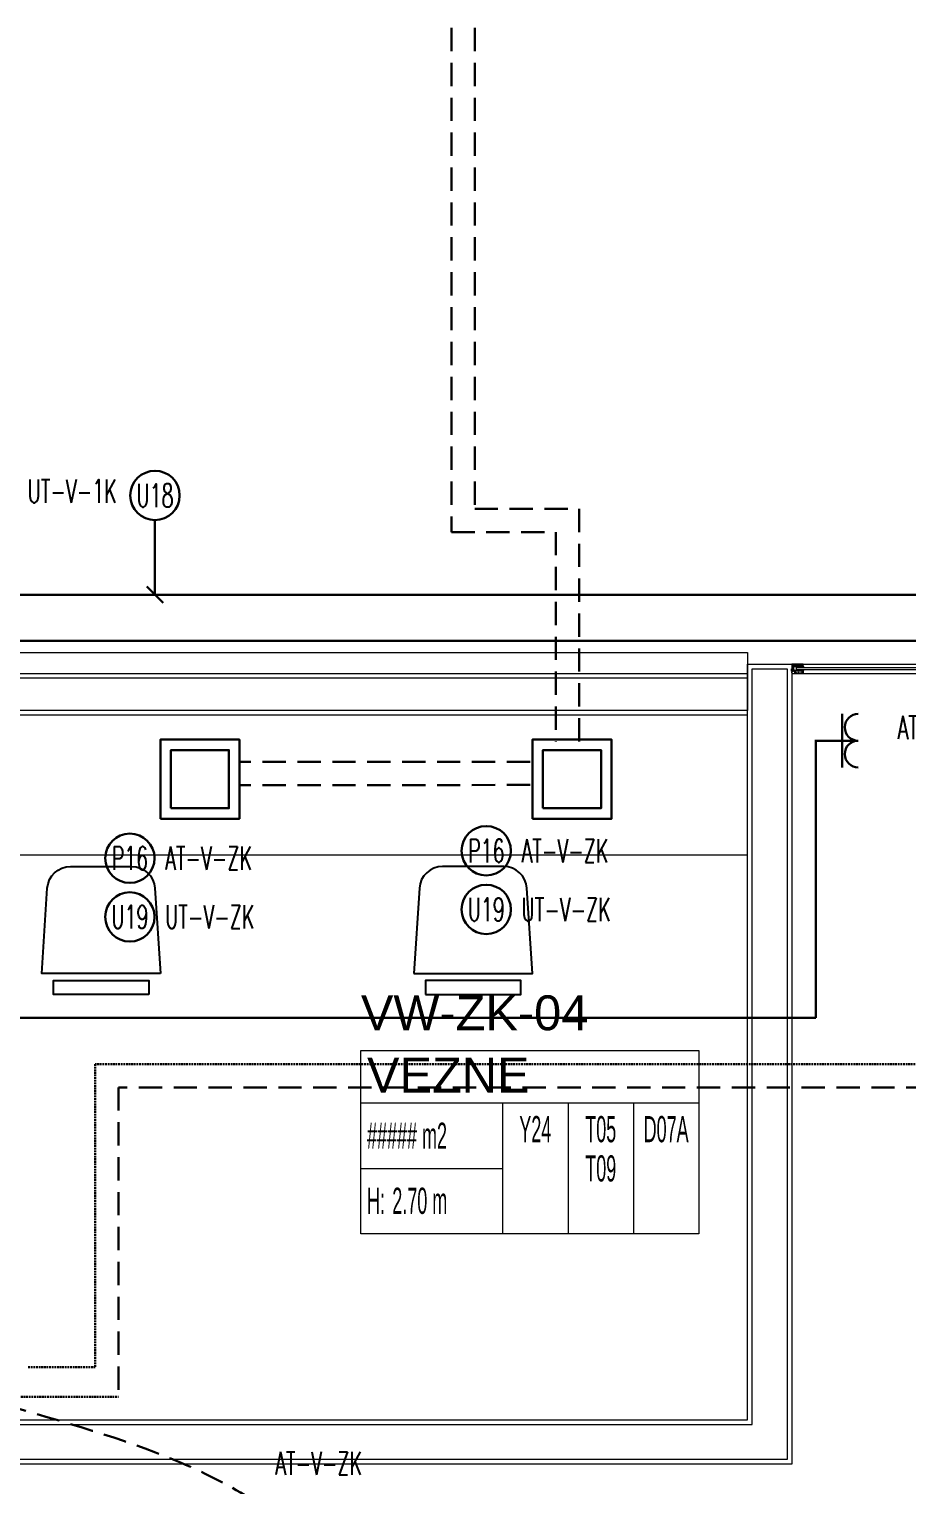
# Model space of a CAD drawing. Extents: x -1439 to 34962, y -872 to 8330.
# Drawn here: x 3705 to 4082, y 1002 to 1627 of the extents above; entities that cross this region are included whole.
import ezdxf
from ezdxf.enums import TextEntityAlignment as Align

# ---------------------------------------------------------------- set-up
doc = ezdxf.new("R2010")
doc.units = 0
doc.linetypes.add('HIDDEN', pattern=[0.375, 0.25, -0.125])
doc.layers.get('0').update_dxf_attribs({"color": 9, "lineweight": 9})
for name, color, linetype, lineweight in [('0 @ 1', 9, 'Continuous', 9), ('00', 9, 'Continuous', 9), ('05', 9, 'Continuous', 9), ('06D', 9, 'Continuous', 9), ('10', 9, 'Continuous', 9), ('12', 9, 'Continuous', 9), ('14', 9, 'Continuous', 9), ('15', 9, 'Continuous', 9), ('21_MAHAL', 9, 'Continuous', 9), ('E-KABLO', 7, 'Continuous', 30), ('E-YAZI', 7, 'Continuous', 30), ('E-ÇİFTLİ PRİZ', 7, 'Continuous', 30)]:
    doc.layers.add(name, color=color, linetype=linetype, lineweight=lineweight)
doc.styles.add('Arial', font='arial.ttf', dxfattribs={"height": 2.5})
doc.styles.add('E-YAZI', font='txttw.shx')
doc.styles.add('MuuM_TEXT-STANDART', font='ARIALN.TTF')
pattern_1 = [(225, (-604.72494, -2171.82614), (-0.0883883476, 0.0883883476), []), (135, (-604.72494, -2171.82614), (0.0883883476, 0.0883883476), [])]

# ---------------------------------------------------------------- blocks, each defined once
blk = doc.blocks.new('m-vw-sandalye')
at = {"lineweight": -3, "ltscale": 0.5}
blk.add_lwpolyline([(-20.5, 0), (20.5, 0), (20.5, -6), (-20.5, -6)], close=True, dxfattribs=at)
blk.add_lwpolyline([(-25.5, -9), (25.5, -9), (23.11, -45.65, -0.395265), (13.13, -55), (-13.13, -55, -0.395265), (-23.11, -45.65)], format="xyb", close=True, dxfattribs=at)
blk = doc.blocks.new('p-birim')
blk.add_lwpolyline([(0, 0), (1, 0), (1, 1), (0, 1)], close=True)
blk = doc.blocks.new('p-strahle-alüminyumdoğramaprofili')
at = {"layer": '10'}
h = blk.add_hatch(dxfattribs=at)
h.set_pattern_fill('NET', color=256, angle=315, style=0)
h.set_pattern_definition(pattern_1)
h.paths.add_polyline_path([(-4.62, 2.65), (-4.68, 2.65), (-4.72, 2.75), (-4.72, 2.8), (-4.69, 2.8), (-4.69, 2.92), (-4.98, 2.92), (-4.98, 2.8), (-4.95, 2.8), (-4.99, 2.65), (-5.08, 2.66), (-5.25, 2.28), (-5.14, 2.28), (-5.14, 2.33), (-4.98, 2.52, 0.2599), (-4.9, 2.28), (-4.66, 2.28, 0.382682)])
h.paths.add_polyline_path([(-4.86, 2.52), (-4.67, 2.52, -2.16717)], flags=16)
h = blk.add_hatch(dxfattribs=at)
h.set_pattern_fill('NET', color=256, angle=315, style=0)
h.set_pattern_definition(pattern_1)
h.paths.add_polyline_path([(-4.62, 0.88), (-4.68, 0.88), (-4.72, 0.77), (-4.72, 0.73), (-4.69, 0.73), (-4.69, 0.6), (-4.98, 0.6), (-4.98, 0.73), (-4.95, 0.73), (-4.99, 0.88), (-5.08, 0.87), (-5.25, 1.24), (-5.14, 1.24), (-5.14, 1.2), (-4.98, 1.01, -0.2599), (-4.9, 1.24), (-4.66, 1.24, -0.382682)])
h.paths.add_polyline_path([(-4.86, 1), (-4.67, 1, 2.16717)], flags=16)
h = blk.add_hatch(dxfattribs=at)
h.set_pattern_fill('NET', color=256, angle=315, style=0)
h.set_pattern_definition([(225, (-608.45214, -2173.53612), (-0.0883883476, 0.0883883476), []), (135, (-608.45214, -2173.53612), (0.0883883476, 0.0883883476), [])])
h.paths.add_polyline_path([(-3.45, 2.28), (-3.45, 2.57), (-4.49, 2.57), (-4.49, 2.28)])
h = blk.add_hatch(dxfattribs=at)
h.set_pattern_fill('NET', color=256, angle=315, style=0)
h.set_pattern_definition([(225, (-608.45214, -2180.04526), (-0.0883883476, 0.0883883476), []), (135, (-608.45214, -2180.04526), (0.0883883476, 0.0883883476), [])])
h.paths.add_polyline_path([(-3.45, 0.93), (-3.45, 1.24), (-4.49, 1.24), (-4.49, 0.93)])
h = blk.add_hatch(dxfattribs=at)
h.set_pattern_fill('NET', color=256, angle=315, style=0)
h.set_pattern_definition([(225, (-629.50454, -2177.58922), (-0.0883883476, 0.0883883476), []), (135, (-629.50454, -2177.58922), (0.0883883476, 0.0883883476), [])])
h.paths.add_polyline_path([(0, 0.68), (0, 1.75), (-0.18, 1.75), (-0.18, 0.68)])
for points in [[(-5.08, 2.66), (-5.25, 2.28)], [(-5.09, 0.88), (-5.25, 1.24)], [(-4.98, 2.52), (-5.14, 2.33), (-5.14, 2.28)], [(-4.98, 1.01), (-5.14, 1.2), (-5.14, 1.24)], [(-4.92, 3.6), (-4.92, 3.16), (-4.61, 3.16), (-4.61, 2.87), (-4.52, 2.87), (-4.62, 2.65), (-4.68, 2.65), (-4.72, 2.75), (-4.72, 2.8), (-4.69, 2.8), (-4.69, 3.05), (-4.98, 3.05), (-4.98, 2.8), (-4.95, 2.8), (-4.99, 2.65), (-5.08, 2.66), (-5.07, 3.76), (-0.11, 3.76)], [(-4.69, 2.92), (-4.98, 2.92)], [(-4.71, 0.6), (-4.98, 0.6)], [(-2.83, 0.2), (-2.67, 0.2), (-2.67, -0.04), (-4.87, -0.04), (-4.87, 0.19), (-4.57, 0.19), (-4.57, 0.73), (-2.67, 0.73)], [(-4.52, 2.87), (-4.49, 2.87), (-4.49, 2.26)], [(-4.49, 0.93), (-4.49, 0.93), (-4.49, 1.26)], [(-3.45, 2.26), (-3.45, 2.57)], [(-3.45, 1.26), (-3.45, 0.93)], [(-2.08, 0.93), (-2.08, 2.57)], [(-0.18, 0.68), (0, 0.68), (0, 1.75)], [(-0.18, 1.75), (0, 1.75)]]:
    blk.add_lwpolyline(points, dxfattribs=at)
for points in [[(-0.18, 2.74), (-0.18, 2.21), (0, 2.21), (0, 2.08), (-0.18, 2.08), (-0.18, 0.43), (0, 0.43), (0, 0), (-0.12, 0), (-0.12, -0.24), (-5.09, -0.24), (-5.09, 0.88), (-4.98, 0.88), (-4.94, 0.7), (-4.99, 0.7), (-4.99, 0.33), (-4.71, 0.33), (-4.71, 0.88), (-4.56, 0.88), (-4.52, 0.93), (-1.28, 0.93), (-1.2, 1.22), (-0.9, 1.22), (-0.9, 0.62), (-0.58, 0.62), (-0.58, 2.74)], [(-2.03, 0.78), (-1.35, 0.78), (-1.35, 0.08), (-1.28, 0.04), (-1.28, -0.04), (-2.09, -0.04), (-2.09, 0.1), (-2.03, 0.15)]]:
    blk.add_lwpolyline(points, close=True, dxfattribs=at)
for points in [[(-0.57, 3.26), (-0.57, 3.62), (-4.89, 3.62), (-4.89, 3.65, 0.561743), (-4.97, 3.66, 0.595966), (-4.92, 3.6, -2.204878)], [(-4.67, 2.52), (-4.86, 2.52, 1)], [(-4.67, 1), (-4.86, 1, -1)], [(-4.61, 2.87), (-4.49, 3.45, -0.833203), (-4.18, 3.44, -0.447088)], [(-4.49, 2.57), (-1.23, 2.57, -0.414214), (-0.9, 2.25), (-0.9, 1.22)], [(-4.18, 3.44), (-4.18, 2.99, 0.414214), (-4.07, 2.89), (-0.82, 2.89), (-0.82, 3.62)], [(-2.67, 0.73), (-2.67, 0.32), (-2.83, 0.32, 1), (-2.83, 0.2, -1)], [(-0.11, 3.76), (-0.11, 3.62), (-0.45, 3.62), (-0.45, 3.14, -1), (-0.66, 3.14)], [(-0.66, 3.14, -0.305404), (-0.57, 3.26, -5.773092)]]:
    blk.add_lwpolyline(points, format="xyb", dxfattribs=at)
for centre, radius, start, end in [((-4.73, 2.47), 0.253, 168.66756, 234.12581), ((-4.73, 1.06), 0.253, 125.87419, 191.33244), ((-4.77, 2.44), 0.125, 139.54015, 40.45985), ((-4.77, 1.08), 0.125, 319.54015, 220.45985), ((-4.84, 2.48), 0.273, 305.97376, 36.42893), ((-4.84, 1.04), 0.273, 323.57107, 54.02624)]:
    blk.add_arc(centre, radius, start, end, dxfattribs=at)
blk = doc.blocks.new('*U693')
at = {"layer": '06D'}
for points in [[(4.95, 4), (325.04, 4)], [(4.95, 0), (325.03, 0)]]:
    blk.add_lwpolyline(points, dxfattribs=at)
at = {"layer": '15'}
for points in [[(1.96, 2.5), (328.03, 2.5)], [(328.03, 1.5), (1.96, 1.5)]]:
    blk.add_lwpolyline(points, dxfattribs=at)
at = {"layer": '0 @ 1', "linetype": 'Continuous', "xscale": -1}
blk.add_blockref('p-strahle-alüminyumdoğramaprofili', (-0.12, 0.24), dxfattribs=at)
at = {"layer": '0 @ 1', "linetype": 'Continuous'}
blk.add_blockref('p-strahle-alüminyumdoğramaprofili', (330.11, 0.24), dxfattribs=at)
blk = doc.blocks.new('0_roomno2')
blk.add_lwpolyline([(19.375, -10.5), (0, -10.5), (0, 0), (19.375, 0)], close=True)
for points in [[(0, -3), (19.375, -3)], [(8.125, -3), (8.125, -10.5)], [(11.875, -3), (11.875, -10.5)], [(15.625, -3), (15.625, -10.5)], [(0, -6.75), (8.125, -6.75)]]:
    blk.add_lwpolyline(points)
at = {"style": 'MuuM_TEXT-STANDART', "width": 0.6}
blk.add_text('H:', height=1.5, dxfattribs=at).set_placement((0.35, -8.608), align=Align.MIDDLE_LEFT)
at = {"style": 'Arial'}
blk.add_attdef('ODANO', (0, 1.17), '', height=2, dxfattribs=at)
blk.add_attdef('MEKANADI', text='', height=2, dxfattribs=at).set_placement((0.35, -3), align=Align.BOTTOM_LEFT)
at = {"style": 'MuuM_TEXT-STANDART', "width": 0.6}
for tag, p in [('M2', (0.35, -4.875)), ('TEMIZTAVANYUKSEKLIGI', (1.8, -8.608))]:
    blk.add_attdef(tag, text='', height=1.5, dxfattribs=at).set_placement(p, align=Align.MIDDLE_LEFT)
for tag, p in [('YER01', (10, -4.5)), ('TAVAN01', (13.75, -4.5)), ('DUVAR01', (17.5, -4.5)), ('YER02', (10, -6.75)), ('TAVAN02', (13.75, -6.75)), ('DUVAR02', (17.5, -6.75)), ('YER03', (10, -9)), ('TAVAN03', (13.75, -9)), ('DUVAR03', (17.5, -9))]:
    blk.add_attdef(tag, text='', height=1.5, dxfattribs=at).set_placement(p, align=Align.MIDDLE_CENTER)
blk = doc.blocks.new('E-DÖŞEME BUAT')
at = {"layer": 'E-YAZI', "color": 3}
blk.add_lwpolyline([(-34, 34), (0, 34), (0, 0), (-34, 0)], close=True, dxfattribs=at)
at = {"layer": 'E-YAZI', "color": 5}
blk.add_lwpolyline([(-29.5, 29.5), (-4.5, 29.5), (-4.5, 4.5), (-29.5, 4.5)], close=True, dxfattribs=at)
blk = doc.blocks.new('100_ÇİFTLİ PRİZ')
at = {"layer": 'E-ÇİFTLİ PRİZ', "color": 4}
for p, q in [((0, 3.86), (0, 0)), ((-2.4, 2.43), (2.4, 2.43))]:
    blk.add_line(p, q, dxfattribs=at)
for centre, start, end in [((-1.2, 3.87), 179.6083, 359.6083), ((1.2, 3.87), 180.3917, 0.3917)]:
    blk.add_arc(centre, 1.2, start, end, dxfattribs=at)

msp = doc.modelspace()

# ---------------------------------------------------------------- linework, layer by layer
at = {"layer": '00'}
msp.add_lwpolyline([(3680.84, 1027.5), (4015.84, 1027.5), (4015.84, 1352.5), (4030.84, 1352.5), (4030.84, 1012.5), (3680.84, 1012.5)], close=True, dxfattribs=at)
at = {"layer": '12'}
msp.add_lwpolyline([(3618.84, 1349.5), (3618.84, 1359.5), (4013.84, 1359.5), (4013.84, 1334.5), (3618.84, 1334.5), (3618.84, 1349.5)], close=True, dxfattribs=at)
at = {"layer": '14'}
msp.add_lwpolyline([(3608.84, 1094.5), (3682.83, 1094.5), (3682.84, 1029.5), (4013.84, 1029.5), (4013.84, 1354.5), (4032.84, 1354.5), (4032.84, 1010.5), (3682.84, 1010.5)], dxfattribs=at)
at = {"layer": '15'}
msp.add_lwpolyline([(3618.84, 1350.5), (4013.84, 1350.5), (4013.84, 1348.5), (3618.84, 1348.5)], close=True, dxfattribs=at)
at = {"layer": 'E-KABLO', "color": 6, "linetype": 'HIDDEN', "ltscale": 40}
for p, q in [((3886.5, 1778), (3886.5, 1411.26)), ((3886.5, 1411.26), (3931.36, 1411.26)), ((3931.36, 1411.26), (3931.36, 1321.01)), ((3920.3, 1312.51), (3795.34, 1312.47)), ((4737.07, 1172.5), (3743.33, 1172.5)), ((3743.33, 1172.5), (3743.33, 1039.47))]:
    msp.add_line(p, q, dxfattribs=at)
at = {"layer": 'E-KABLO', "color": 4, "linetype": 'HIDDEN', "ltscale": 40}
for p, q in [((3896.5, 1778), (3896.5, 1421.26)), ((3896.5, 1421.26), (3941.36, 1421.26)), ((3941.36, 1421.26), (3941.36, 1321.01)), ((3920.3, 1302.51), (3795.34, 1302.47))]:
    msp.add_line(p, q, dxfattribs=at)
at = {"layer": 'E-KABLO', "color": 20, "linetype": 'Continuous'}
for p, q in [((3759.02, 1416.4), (3759.02, 1384.3)), ((3755.47, 1387.81), (3762.58, 1380.78))]:
    msp.add_line(p, q, dxfattribs=at)
at = {"layer": 'E-KABLO', "color": 4, "ltscale": 40}
msp.add_line((4548.32, 1384.3), (3589.15, 1384.3), dxfattribs=at)
at = {"layer": 'E-KABLO', "color": 6, "ltscale": 40}
for p, q in [((3579.15, 1364.44), (4442.62, 1364.44)), ((4043.15, 1202.37), (4043.15, 1321.62)), ((3734.2, 1202.37), (3579.15, 1202.37)), ((3734.2, 1202.37), (4043.15, 1202.37))]:
    msp.add_line(p, q, dxfattribs=at)
at = {"layer": 'E-KABLO', "color": 4, "linetype": 'HIDDEN', "ltscale": 3}
for p, q in [((4749.7, 1182.5), (3733.33, 1182.5)), ((3733.33, 1182.5), (3733.33, 1052.18)), ((3704.52, 1052.18), (3733.33, 1052.18))]:
    msp.add_line(p, q, dxfattribs=at)
at = {"layer": 'E-KABLO', "color": 6, "linetype": 'HIDDEN', "ltscale": 3}
msp.add_line((3695.79, 1039.47), (3743.33, 1039.47), dxfattribs=at)
at = {"layer": 'E-KABLO', "color": 20, "linetype": 'Continuous'}
msp.add_circle((3759.02, 1427.01), 10.61, dxfattribs=at)
at = {"layer": 'E-KABLO', "color": 7, "linetype": 'Continuous'}
for centre in [(3901.47, 1274.23), (3748.22, 1271.02), (3901.47, 1249.01), (3748.22, 1245.8)]:
    msp.add_circle(centre, 10.61, dxfattribs=at)
at = {"layer": 'E-KABLO', "color": 6, "linetype": 'HIDDEN', "ltscale": 40}
msp.add_spline([(3693.94, 1036.1), (3824.54, 975.07), (3844.41, 755.57), (3853.5, 617.98), (3858.34, 610.88)], degree=3, dxfattribs=at)

# ---------------------------------------------------------------- block references
at = {"linetype": 'Continuous'}
msp.add_blockref('*U693', (4032.85, 1350.5), dxfattribs=at)
at = {"layer": '05', "xscale": 60, "yscale": 400, "rotation": 270}
msp.add_blockref('p-birim', (3613.84, 1332.5), dxfattribs=at)
at = {"layer": '05', "lineweight": -3, "extrusion": (0, 0, -1), "xscale": -1, "zscale": -1, "rotation": 180}
msp.add_blockref('m-vw-sandalye', (-3735.84, 1212.5), dxfattribs=at)
at = {"layer": '05', "lineweight": -3, "extrusion": (0, 0, -1), "zscale": -1, "rotation": 180}
msp.add_blockref('m-vw-sandalye', (-3895.84, 1212.5), dxfattribs=at)
at = {"layer": '21_MAHAL'}
ref = msp.add_blockref('0_roomno2', (3847.57, 1188.29), dxfattribs=dict(at, xscale=7.5, yscale=7.5, zscale=7.5))
ref.add_attrib('ODANO', 'VW-ZK-04', (3847.57, 1197.06), dxfattribs={"layer": '0', "height": 15, "style": 'Arial'})
ref.add_attrib('MEKANADI', 'VEZNE', dxfattribs={"layer": '0', "height": 15, "style": 'Arial'}).set_placement((3850.2, 1165.79), align=Align.BOTTOM_LEFT)
ref.add_attrib('M2', '##### m2', dxfattribs={"layer": '0', "height": 11.25, "style": 'MuuM_TEXT-STANDART', "width": 0.6}).set_placement((3850.2, 1151.72), align=Align.MIDDLE_LEFT)
ref.add_attrib('TEMIZTAVANYUKSEKLIGI', '2.70 m', dxfattribs={"layer": '0', "height": 11.25, "style": 'MuuM_TEXT-STANDART', "width": 0.6}).set_placement((3861.07, 1123.73), align=Align.MIDDLE_LEFT)
ref.add_attrib('YER01', 'Y24', dxfattribs={"layer": '0', "height": 11.25, "style": 'MuuM_TEXT-STANDART', "width": 0.6}).set_placement((3922.57, 1154.54), align=Align.MIDDLE_CENTER)
ref.add_attrib('TAVAN01', 'T05', dxfattribs={"layer": '0', "height": 11.25, "style": 'MuuM_TEXT-STANDART', "width": 0.6}).set_placement((3950.7, 1154.54), align=Align.MIDDLE_CENTER)
ref.add_attrib('DUVAR01', 'D07A', dxfattribs={"layer": '0', "height": 11.25, "style": 'MuuM_TEXT-STANDART', "width": 0.6}).set_placement((3978.82, 1154.54), align=Align.MIDDLE_CENTER)
ref.add_attrib('TAVAN02', 'T09', dxfattribs={"layer": '0', "height": 11.25, "style": 'MuuM_TEXT-STANDART', "width": 0.6}).set_placement((3950.7, 1137.66), align=Align.MIDDLE_CENTER)
at = {"layer": 'E-YAZI', "color": 1, "xscale": -1, "rotation": 180}
for p in [(3795.34, 1322), (3955.34, 1322)]:
    msp.add_blockref('E-DÖŞEME BUAT', p, dxfattribs=at)
at = {"layer": 'E-ÇİFTLİ PRİZ', "xscale": 4.799999999999999, "yscale": 4.799999999999999, "zscale": 4.799999999999999, "rotation": 270}
msp.add_blockref('100_ÇİFTLİ PRİZ', (4042.81, 1321.56), dxfattribs=at)

# ---------------------------------------------------------------- texts
at = {"layer": 'E-KABLO', "color": 20, "linetype": 'Continuous', "style": 'E-YAZI', "width": 0.6}
msp.add_text('UT-V-1K', height=10, dxfattribs=at).set_placement((3704.24, 1423.86, 0))
msp.add_text('U18', height=10, dxfattribs=at).set_placement((3759.02, 1427.01), align=Align.MIDDLE_CENTER)
at = {"layer": 'E-KABLO', "color": 3, "linetype": 'Continuous', "style": 'E-YAZI', "width": 0.6}
for s, p in [('P16', (3901.47, 1274.23)), ('P16', (3748.22, 1271.02)), ('U19', (3901.47, 1249.01)), ('U19', (3748.22, 1245.8))]:
    msp.add_text(s, height=10, dxfattribs=at).set_placement(p, align=Align.MIDDLE_CENTER)
at = {"layer": 'E-YAZI', "color": 3, "style": 'E-YAZI', "width": 0.6}
for s, p in [('AT-V-ZK', (4078.34, 1322.18)), ('AT-V-ZK', (3916.65, 1269.23, 0)), ('AT-V-ZK', (3763.4, 1266.03, 0)), ('UT-V-ZK', (3916.65, 1244, 0)), ('UT-V-ZK', (3763.4, 1240.8, 0)), ('AT-V-ZK', (3810.74, 1005.86, 0))]:
    msp.add_text(s, height=10, dxfattribs=at).set_placement(p)

doc.saveas('drawing.dxf')
